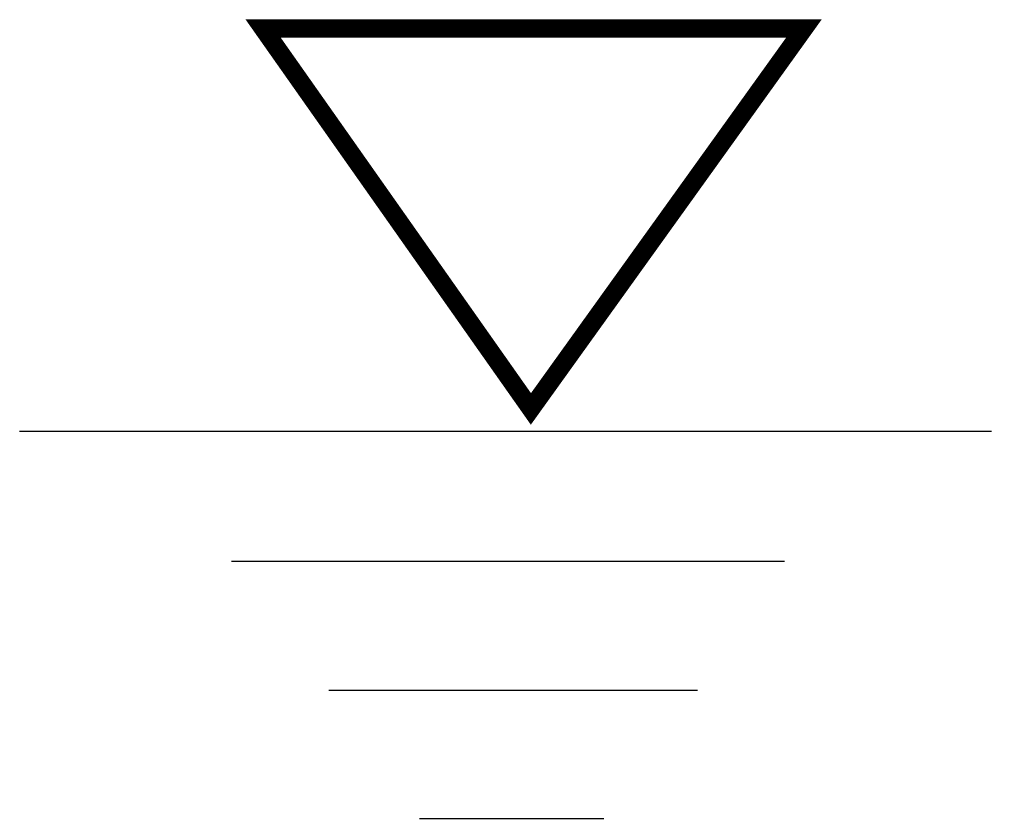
# Model space of a CAD drawing. Header units: millimetres. Extents: x -2.79 to 2.51, y -2.11 to 2.25.
import ezdxf

# ---------------------------------------------------------------- set-up
doc = ezdxf.new("R2010")
doc.units = ezdxf.units.MM
doc.layers.add('3', color=7, linetype='Continuous')

msp = doc.modelspace()

# ---------------------------------------------------------------- linework, layer by layer
at = {"color": 5}
for p, q in [((-1.6364, -0.7068), (1.384, -0.7068)), ((0.909, -1.4138), (-1.1047, -1.4138)), ((-0.6099, -2.1129), (0.3969, -2.1129))]:
    msp.add_line(p, q, dxfattribs=at)
at = {"color": 5, "const_width": 0.1}
msp.add_lwpolyline([(-1.4628, 2.2), (1.49, 2.2), (-0.0007, 0.1235)], close=True, dxfattribs=at)
at = {"layer": '3', "color": 5}
msp.add_line((-2.7938, 0.0017), (2.5149, 0.0017), dxfattribs=at)

doc.saveas('drawing.dxf')
